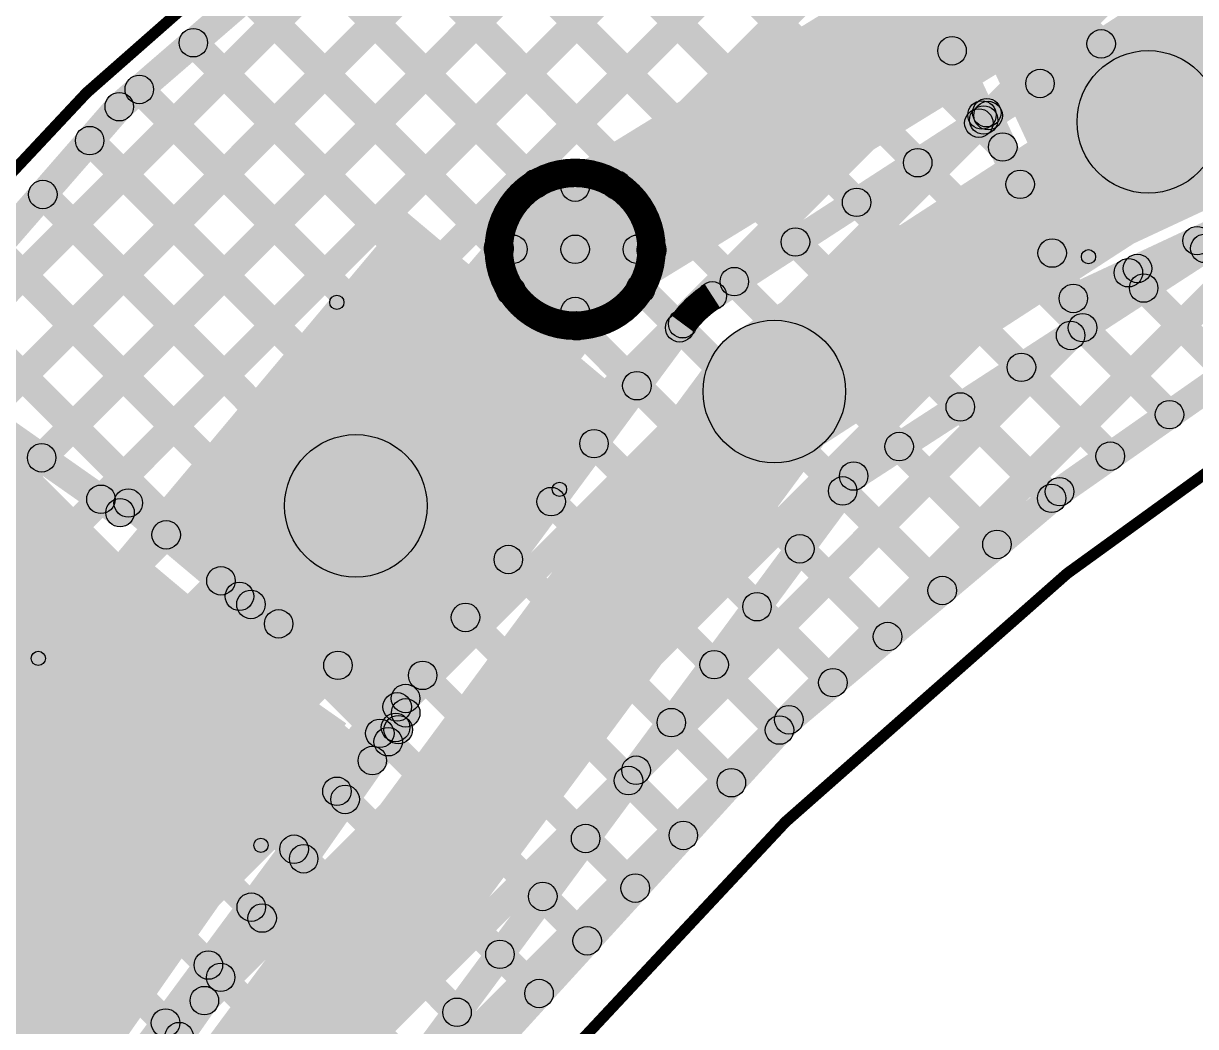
# Model space of a CAD drawing. Header units: millimetres. Extents: x 1.49 to 4.64, y 4.45 to 5.86.
# Drawn here: x 1.8464 to 2.2577, y 5.0424 to 5.3942 of the extents above; entities that cross this region are included whole.
import ezdxf

# ---------------------------------------------------------------- set-up
doc = ezdxf.new("R2010")
doc.units = ezdxf.units.MM
doc.header["$MEASUREMENT"] = 0
for name, color, linetype in [('BottomLayer', 5, 'Continuous'), ('Mechanical2', 216, 'Continuous'), ('TopLayer', 1, 'Continuous'), ('TopOverlay', 2, 'Continuous'), ('TopPaste', 8, 'Continuous'), ('TopSolder', 216, 'Continuous'), ('ViaHoleLayer', 16, 'Continuous')]:
    doc.layers.add(name, color=color, linetype=linetype)

# ---------------------------------------------------------------- blocks, each defined once
blk = doc.blocks.new('R__1206_2')
at = {"layer": 'TopLayer'}
for points in [[(-0.08, 0.035), (-0.02, 0.035), (-0.02, -0.035), (-0.08, -0.035)], [(0.02, 0.035), (0.08, 0.035), (0.08, -0.035), (0.02, -0.035)]]:
    blk.add_hatch(color=1, dxfattribs=at).paths.add_polyline_path(points)
at = {"layer": 'TopOverlay'}
h = blk.add_hatch(color=2, dxfattribs=at)
edge = h.paths.add_edge_path()
edge.add_arc((-0.084, 0.039), 0.0025, 0, 360)
h = blk.add_hatch(color=2, dxfattribs=at)
edge = h.paths.add_edge_path()
edge.add_arc((-0.084, 0.039), 0.0025, 0, 360)
for points in [[(-0.084, 0.0365), (-0.084, 0.0415), (0.084, 0.0415), (0.084, 0.0365)], [(-0.0815, -0.039), (-0.0865, -0.039), (-0.0865, 0.039), (-0.0815, 0.039)], [(0.0865, -0.039), (0.0815, -0.039), (0.0815, 0.039), (0.0865, 0.039)], [(-0.084, -0.0415), (-0.084, -0.0365), (0.084, -0.0365), (0.084, -0.0415)]]:
    blk.add_hatch(color=2, dxfattribs=at).paths.add_polyline_path(points)
h = blk.add_hatch(color=2, dxfattribs=at)
edge = h.paths.add_edge_path()
edge.add_arc((0.084, 0.039), 0.0025, 0, 360)
h = blk.add_hatch(color=2, dxfattribs=at)
edge = h.paths.add_edge_path()
edge.add_arc((0.084, 0.039), 0.0025, 0, 360)
h = blk.add_hatch(color=2, dxfattribs=at)
edge = h.paths.add_edge_path()
edge.add_arc((-0.084, -0.039), 0.0025, 0, 360)
h = blk.add_hatch(color=2, dxfattribs=at)
edge = h.paths.add_edge_path()
edge.add_arc((-0.084, -0.039), 0.0025, 0, 360)
h = blk.add_hatch(color=2, dxfattribs=at)
edge = h.paths.add_edge_path()
edge.add_arc((0.084, -0.039), 0.0025, 0, 360)
h = blk.add_hatch(color=2, dxfattribs=at)
edge = h.paths.add_edge_path()
edge.add_arc((0.084, -0.039), 0.0025, 0, 360)
at = {"layer": 'TopPaste'}
for points in [[(-0.08, 0.035), (-0.02, 0.035), (-0.02, -0.035), (-0.08, -0.035)], [(0.02, 0.035), (0.08, 0.035), (0.08, -0.035), (0.02, -0.035)]]:
    blk.add_hatch(color=8, dxfattribs=at).paths.add_polyline_path(points)
at = {"layer": 'TopSolder'}
for points in [[(-0.084, 0.039), (-0.016, 0.039), (-0.016, -0.039), (-0.084, -0.039)], [(0.016, 0.039), (0.084, 0.039), (0.084, -0.039), (0.016, -0.039)]]:
    blk.add_hatch(color=216, dxfattribs=at).paths.add_polyline_path(points)
at = {"layer": 'TopOverlay'}
for centre in [(-0.084, 0.039), (-0.084, 0.039), (0.084, 0.039), (0.084, 0.039), (-0.084, -0.039), (-0.084, -0.039), (0.084, -0.039), (0.084, -0.039)]:
    blk.add_circle(centre, 0.0025, dxfattribs=at)
blk = doc.blocks.new('W_____LED_5')
at = {"layer": 'TopLayer'}
for points in [[(-0.06526, 0.04685), (-0.02195, 0.04685), (-0.02195, -0.04685), (-0.06526, -0.04685)], [(-0.00226, 0.04685), (0.08947, 0.04685), (0.08947, -0.04685), (-0.00226, -0.04685)]]:
    blk.add_hatch(color=1, dxfattribs=at).paths.add_polyline_path(points)
at = {"layer": 'TopOverlay'}
h = blk.add_hatch(color=2, dxfattribs=at)
edge = h.paths.add_edge_path()
edge.add_arc((-0.069, 0.051), 0.0025, 0, 360)
h = blk.add_hatch(color=2, dxfattribs=at)
edge = h.paths.add_edge_path()
edge.add_arc((-0.069, 0.051), 0.0025, 0, 360)
for points in [[(-0.069, 0.0485), (-0.069, 0.0535), (0.094, 0.0535), (0.094, 0.0485)], [(-0.0715, 0.051), (-0.0665, 0.051), (-0.0665, -0.051), (-0.0715, -0.051)], [(0.134, 0.05301), (0.091, 0.05301), (0.091, -0.05299), (0.134, -0.05299)], [(-0.069, -0.0535), (-0.069, -0.0485), (0.094, -0.0485), (0.094, -0.0535)]]:
    blk.add_hatch(color=2, dxfattribs=at).paths.add_polyline_path(points)
h = blk.add_hatch(color=2, dxfattribs=at)
edge = h.paths.add_edge_path()
edge.add_arc((0.094, 0.051), 0.0025, 0, 360)
h = blk.add_hatch(color=2, dxfattribs=at)
edge = h.paths.add_edge_path()
edge.add_arc((-0.069, -0.051), 0.0025, 0, 360)
h = blk.add_hatch(color=2, dxfattribs=at)
edge = h.paths.add_edge_path()
edge.add_arc((-0.069, -0.051), 0.0025, 0, 360)
h = blk.add_hatch(color=2, dxfattribs=at)
edge = h.paths.add_edge_path()
edge.add_arc((0.094, -0.051), 0.0025, 0, 360)
at = {"layer": 'TopPaste'}
for points in [[(-0.06526, 0.04685), (-0.02195, 0.04685), (-0.02195, -0.04685), (-0.06526, -0.04685)], [(-0.00226, 0.04685), (0.08947, 0.04685), (0.08947, -0.04685), (-0.00226, -0.04685)]]:
    blk.add_hatch(color=8, dxfattribs=at).paths.add_polyline_path(points)
at = {"layer": 'TopSolder'}
for points in [[(-0.06926, 0.05085), (-0.01795, 0.05085), (-0.01795, -0.05085), (-0.06926, -0.05085)], [(-0.00626, 0.05085), (0.09347, 0.05085), (0.09347, -0.05085), (-0.00626, -0.05085)]]:
    blk.add_hatch(color=216, dxfattribs=at).paths.add_polyline_path(points)
at = {"layer": 'TopOverlay'}
for centre in [(-0.069, 0.051), (-0.069, 0.051), (0.094, 0.051), (-0.069, -0.051), (-0.069, -0.051), (0.094, -0.051)]:
    blk.add_circle(centre, 0.0025, dxfattribs=at)

msp = doc.modelspace()

# ---------------------------------------------------------------- hatches: boundary and pattern name
at = {"layer": 'BottomLayer'}
for points in [[(2.1869, 5.35681), (2.17983, 5.36388), (2.58827, 5.77232), (2.59534, 5.76525)], [(1.51354, 4.7188), (1.50646, 4.72587), (2.53458, 5.75399), (2.54166, 5.74692)], [(2.07034, 5.31096), (2.06327, 5.31803), (2.4809, 5.73566), (2.48797, 5.72859)], [(2.05804, 5.33401), (2.05097, 5.34109), (2.42721, 5.71733), (2.43428, 5.71026)], [(1.51354, 4.82487), (1.50646, 4.83194), (2.36466, 5.69013), (2.37173, 5.68306)], [(1.54709, 4.89377), (1.54001, 4.90084), (2.29395, 5.65478), (2.30102, 5.64771)], [(1.58833, 4.97037), (1.58126, 4.97745), (2.21993, 5.61611), (2.227, 5.60904)], [(1.63852, 5.05592), (1.63145, 5.06299), (2.13636, 5.5679), (2.14343, 5.56083)], [(2.08045, 5.52413), (2.08752, 5.5312), (2.22813, 5.39059), (2.22106, 5.38352)], [(2.05308, 5.2937), (2.02692, 5.3363), (2.3373, 5.52691), (2.36347, 5.4843)], [(2.05989, 5.50933), (2.06696, 5.5164), (2.20668, 5.37669), (2.1996, 5.36962)], [(2.03934, 5.49453), (2.04641, 5.5016), (2.18522, 5.36279), (2.17815, 5.35572)], [(1.71316, 5.16591), (1.70609, 5.17298), (2.02281, 5.48971), (2.02988, 5.48263)], [(2.01878, 5.47973), (2.02585, 5.4868), (2.16376, 5.34889), (2.15669, 5.34182)], [(1.99823, 5.46493), (2.0053, 5.472), (2.14231, 5.33499), (2.13524, 5.32792)], [(1.88327, 5.36122), (1.87673, 5.36878), (1.98673, 5.46378), (1.99327, 5.45622)], [(1.97835, 5.44945), (1.98542, 5.45653), (2.12085, 5.32109), (2.11378, 5.31402)], [(1.95938, 5.43307), (1.96645, 5.44014), (2.09939, 5.3072), (2.09232, 5.30013)], [(1.94041, 5.41669), (1.94748, 5.42376), (2.02972, 5.34151), (2.02265, 5.33444)], [(2.09087, 5.29447), (2.08544, 5.30287), (2.27053, 5.42277), (2.27597, 5.41438)], [(1.92143, 5.4003), (1.92851, 5.40737), (2.01673, 5.31915), (2.00966, 5.31208)], [(2.12349, 5.24412), (2.09631, 5.28608), (2.28141, 5.40598), (2.30859, 5.36402)], [(1.90246, 5.38392), (1.90953, 5.39099), (2.05016, 5.25037), (2.04309, 5.2433)], [(1.88349, 5.36753), (1.89056, 5.37461), (2.03512, 5.23005), (2.02805, 5.22298)], [(1.71377, 5.16671), (1.70623, 5.17329), (1.87623, 5.36829), (1.88377, 5.36171)], [(1.8661, 5.34957), (1.87317, 5.35664), (2.02008, 5.20973), (2.01301, 5.20266)], [(1.96427, 4.99275), (1.95719, 4.99982), (2.30964, 5.35227), (2.31672, 5.3452)], [(2.14046, 5.23127), (2.13502, 5.23967), (2.30935, 5.35259), (2.31479, 5.3442)], [(1.84963, 5.33068), (1.8567, 5.33776), (2.00505, 5.18941), (1.99797, 5.18234)], [(2.045, 5.315), (2.035, 5.315), (2.035, 5.33681), (2.045, 5.33681)], [(1.54984, 4.63479), (1.51016, 4.66521), (2.02016, 5.33021), (2.05984, 5.29979)], [(1.83316, 5.3118), (1.84024, 5.31887), (1.99001, 5.16909), (1.98294, 5.16202)], [(2.01819, 5.31), (2.01819, 5.32), (2.04, 5.32), (2.04, 5.31)], [(2.04, 5.31), (2.04, 5.32), (2.06181, 5.32), (2.06181, 5.31)], [(2.25745, 5.31177), (2.26452, 5.31884), (2.29371, 5.28966), (2.28664, 5.28259)], [(2.045, 5.29319), (2.035, 5.29319), (2.035, 5.315), (2.045, 5.315)], [(1.51354, 4.78951), (1.50646, 4.79658), (2.01391, 5.30403), (2.02099, 5.29696)], [(2.05944, 5.29765), (2.06651, 5.30472), (2.08023, 5.291), (2.07316, 5.28393)], [(2.21287, 5.2259), (2.20713, 5.2341), (2.30713, 5.3041), (2.31287, 5.2959)], [(2.23599, 5.29787), (2.24307, 5.30494), (2.27291, 5.2751), (2.26584, 5.26803)], [(1.8167, 5.29291), (1.82377, 5.29998), (1.97497, 5.14878), (1.9679, 5.1417)], [(1.51354, 4.75416), (1.50646, 4.76123), (2.03697, 5.29173), (2.04404, 5.28466)], [(1.69687, 4.76582), (1.68883, 4.77177), (2.07372, 5.29186), (2.08176, 5.28591)], [(2.03708, 5.28466), (2.04415, 5.29173), (2.06519, 5.27069), (2.05812, 5.26361)], [(2.21454, 5.28398), (2.22161, 5.29105), (2.25211, 5.26054), (2.24504, 5.25347)], [(2.06492, 5.12876), (2.05785, 5.13583), (2.21034, 5.28833), (2.21741, 5.28126)], [(1.7451, 4.73013), (1.7049, 4.75987), (2.08981, 5.27997), (2.13, 5.25023)], [(1.80023, 5.27402), (1.8073, 5.28109), (1.95994, 5.12846), (1.95286, 5.12139)], [(2.19308, 5.27008), (2.20015, 5.27715), (2.23132, 5.24598), (2.22425, 5.23891)], [(1.78376, 5.25513), (1.79083, 5.2622), (1.9449, 5.10814), (1.93783, 5.10107)], [(2.17163, 5.25618), (2.1787, 5.26325), (2.21075, 5.23119), (2.20368, 5.22412)], [(2.15017, 5.24228), (2.15724, 5.24935), (2.19156, 5.21503), (2.18449, 5.20796)], [(1.7673, 5.23624), (1.77437, 5.24331), (1.92986, 5.08782), (1.92279, 5.08075)], [(1.76117, 4.71823), (1.75313, 4.72418), (2.13372, 5.23845), (2.14176, 5.2325)], [(2.11822, 5.14618), (2.11178, 5.15382), (2.20678, 5.23382), (2.21322, 5.22618)], [(2.13035, 5.22674), (2.13743, 5.23381), (2.17237, 5.19887), (2.1653, 5.1918)], [(1.75083, 5.21735), (1.7579, 5.22443), (1.91483, 5.0675), (1.90775, 5.06043)], [(2.11532, 5.20642), (2.12239, 5.21349), (2.15317, 5.1827), (2.1461, 5.17563)], [(1.73436, 5.19847), (1.74143, 5.20554), (1.89979, 5.04718), (1.89272, 5.04011)], [(2.10028, 5.1861), (2.10735, 5.19317), (2.13398, 5.16654), (2.12691, 5.15947)], [(1.7179, 5.17958), (1.72497, 5.18665), (1.88475, 5.02686), (1.87768, 5.01979)], [(2.08524, 5.16578), (2.09232, 5.17285), (2.11524, 5.14993), (2.10817, 5.14286)], [(1.51354, 4.68344), (1.50646, 4.69052), (1.97695, 5.161), (1.98402, 5.15393)], [(2.01369, 5.03163), (2.00631, 5.03837), (2.11131, 5.15337), (2.11869, 5.14663)], [(2.07021, 5.14546), (2.07728, 5.15253), (2.09837, 5.13145), (2.0913, 5.12438)], [(2.05517, 5.12514), (2.06224, 5.13222), (2.08149, 5.11296), (2.07442, 5.10589)], [(2.04013, 5.10483), (2.04721, 5.1119), (2.06462, 5.09448), (2.05755, 5.08741)], [(2.0251, 5.08451), (2.03217, 5.09158), (2.04774, 5.076), (2.04067, 5.06893)], [(2.01006, 5.06419), (2.01713, 5.07126), (2.03087, 5.05752), (2.0238, 5.05045)], [(1.99502, 5.04387), (2.00209, 5.05094), (2.014, 5.03904), (2.00693, 5.03197)]]:
    msp.add_hatch(color=5, dxfattribs=at).paths.add_polyline_path(points)
h = msp.add_hatch(color=5, dxfattribs=at)
edge = h.paths.add_edge_path()
edge.add_arc((1.906, 5.38745), 0.005, 0, 360)
h = msp.add_hatch(color=5, dxfattribs=at)
edge = h.paths.add_edge_path()
edge.add_arc((2.2246, 5.38705), 0.005, 0, 360)
h = msp.add_hatch(color=5, dxfattribs=at)
edge = h.paths.add_edge_path()
edge.add_arc((2.20314, 5.37315), 0.005, 0, 360)
h = msp.add_hatch(color=5, dxfattribs=at)
edge = h.paths.add_edge_path()
edge.add_arc((1.88703, 5.37107), 0.005, 0, 360)
h = msp.add_hatch(color=5, dxfattribs=at)
edge = h.paths.add_edge_path()
edge.add_arc((1.88, 5.365), 0.005, 0, 360)
h = msp.add_hatch(color=5, dxfattribs=at)
edge = h.paths.add_edge_path()
edge.add_arc((1.88, 5.365), 0.005, 0, 360)
h = msp.add_hatch(color=5, dxfattribs=at)
edge = h.paths.add_edge_path()
edge.add_arc((2.18168, 5.35926), 0.005, 0, 360)
h = msp.add_hatch(color=5, dxfattribs=at)
edge = h.paths.add_edge_path()
edge.add_arc((2.18336, 5.36034), 0.005, 0, 360)
h = msp.add_hatch(color=5, dxfattribs=at)
edge = h.paths.add_edge_path()
edge.add_arc((1.86963, 5.35311), 0.005, 0, 360)
h = msp.add_hatch(color=5, dxfattribs=at)
edge = h.paths.add_edge_path()
edge.add_arc((2.16023, 5.34536), 0.005, 0, 360)
h = msp.add_hatch(color=5, dxfattribs=at)
edge = h.paths.add_edge_path()
edge.add_arc((2.04, 5.315), 0.025, 0, 360)
h = msp.add_hatch(color=5, dxfattribs=at)
edge = h.paths.add_edge_path()
edge.add_arc((2.04, 5.315), 0.025, 0, 360)
h = msp.add_hatch(color=5, dxfattribs=at)
edge = h.paths.add_edge_path()
edge.add_arc((2.02619, 5.33798), 0.005, 0, 360)
h = msp.add_hatch(color=5, dxfattribs=at)
edge = h.paths.add_edge_path()
edge.add_arc((2.04, 5.33681), 0.005, 0, 360)
h = msp.add_hatch(color=5, dxfattribs=at)
edge = h.paths.add_edge_path()
edge.add_arc((2.0545, 5.33755), 0.005, 0, 360)
h = msp.add_hatch(color=5, dxfattribs=at)
edge = h.paths.add_edge_path()
edge.add_arc((1.85317, 5.33422), 0.005, 0, 360)
h = msp.add_hatch(color=5, dxfattribs=at)
edge = h.paths.add_edge_path()
edge.add_arc((2.13877, 5.33146), 0.005, 0, 360)
h = msp.add_hatch(color=5, dxfattribs=at)
edge = h.paths.add_edge_path()
edge.add_arc((2.04, 5.315), 0.01181, 0, 360)
h = msp.add_hatch(color=5, dxfattribs=at)
edge = h.paths.add_edge_path()
edge.add_arc((2.0132, 5.31561), 0.005, 0, 360)
h = msp.add_hatch(color=5, dxfattribs=at)
edge = h.paths.add_edge_path()
edge.add_arc((2.01319, 5.315), 0.005, 0, 360)
h = msp.add_hatch(color=5, dxfattribs=at)
edge = h.paths.add_edge_path()
edge.add_arc((2.01819, 5.315), 0.005, 0, 360)
h = msp.add_hatch(color=5, dxfattribs=at)
edge = h.paths.add_edge_path()
edge.add_arc((2.04, 5.315), 0.005, 0, 360)
h = msp.add_hatch(color=5, dxfattribs=at)
edge = h.paths.add_edge_path()
edge.add_arc((2.04, 5.315), 0.005, 0, 360)
h = msp.add_hatch(color=5, dxfattribs=at)
edge = h.paths.add_edge_path()
edge.add_arc((2.04, 5.315), 0.005, 0, 360)
h = msp.add_hatch(color=5, dxfattribs=at)
edge = h.paths.add_edge_path()
edge.add_arc((2.04, 5.315), 0.005, 0, 360)
h = msp.add_hatch(color=5, dxfattribs=at)
edge = h.paths.add_edge_path()
edge.add_arc((2.06181, 5.315), 0.005, 0, 360)
h = msp.add_hatch(color=5, dxfattribs=at)
edge = h.paths.add_edge_path()
edge.add_arc((2.06681, 5.3145), 0.005, 0, 360)
h = msp.add_hatch(color=5, dxfattribs=at)
edge = h.paths.add_edge_path()
edge.add_arc((2.06681, 5.315), 0.005, 0, 360)
h = msp.add_hatch(color=5, dxfattribs=at)
edge = h.paths.add_edge_path()
edge.add_arc((2.11731, 5.31756), 0.005, 0, 360)
h = msp.add_hatch(color=5, dxfattribs=at)
edge = h.paths.add_edge_path()
edge.add_arc((2.26099, 5.31531), 0.005, 0, 360)
h = msp.add_hatch(color=5, dxfattribs=at)
edge = h.paths.add_edge_path()
edge.add_arc((2.09586, 5.30366), 0.005, 0, 360)
h = msp.add_hatch(color=5, dxfattribs=at)
edge = h.paths.add_edge_path()
edge.add_arc((2.01745, 5.3005), 0.005, 0, 360)
h = msp.add_hatch(color=5, dxfattribs=at)
edge = h.paths.add_edge_path()
edge.add_arc((2.06298, 5.30119), 0.005, 0, 360)
h = msp.add_hatch(color=5, dxfattribs=at)
edge = h.paths.add_edge_path()
edge.add_arc((2.08815, 5.29867), 0.005, 0, 360)
h = msp.add_hatch(color=5, dxfattribs=at)
edge = h.paths.add_edge_path()
edge.add_arc((2.08815, 5.29867), 0.005, 0, 360)
h = msp.add_hatch(color=5, dxfattribs=at)
edge = h.paths.add_edge_path()
edge.add_arc((2.08815, 5.29867), 0.005, 0, 360)
h = msp.add_hatch(color=5, dxfattribs=at)
edge = h.paths.add_edge_path()
edge.add_arc((2.23953, 5.30141), 0.005, 0, 360)
h = msp.add_hatch(color=5, dxfattribs=at)
edge = h.paths.add_edge_path()
edge.add_arc((2.04, 5.29319), 0.005, 0, 360)
h = msp.add_hatch(color=5, dxfattribs=at)
edge = h.paths.add_edge_path()
edge.add_arc((2.0405, 5.28819), 0.005, 0, 360)
h = msp.add_hatch(color=5, dxfattribs=at)
edge = h.paths.add_edge_path()
edge.add_arc((2.04061, 5.2882), 0.005, 0, 360)
h = msp.add_hatch(color=5, dxfattribs=at)
edge = h.paths.add_edge_path()
edge.add_arc((2.07669, 5.28747), 0.005, 0, 360)
h = msp.add_hatch(color=5, dxfattribs=at)
edge = h.paths.add_edge_path()
edge.add_arc((2.07774, 5.28888), 0.005, 0, 360)
h = msp.add_hatch(color=5, dxfattribs=at)
edge = h.paths.add_edge_path()
edge.add_arc((2.07774, 5.28888), 0.005, 0, 360)
h = msp.add_hatch(color=5, dxfattribs=at)
edge = h.paths.add_edge_path()
edge.add_arc((2.07775, 5.28889), 0.005, 0, 360)
h = msp.add_hatch(color=5, dxfattribs=at)
edge = h.paths.add_edge_path()
edge.add_arc((2.1099, 5.2651), 0.025, 0, 360)
h = msp.add_hatch(color=5, dxfattribs=at)
edge = h.paths.add_edge_path()
edge.add_arc((2.1099, 5.2651), 0.025, 0, 360)
h = msp.add_hatch(color=5, dxfattribs=at)
edge = h.paths.add_edge_path()
edge.add_arc((2.21807, 5.28751), 0.005, 0, 360)
h = msp.add_hatch(color=5, dxfattribs=at)
edge = h.paths.add_edge_path()
edge.add_arc((2.21388, 5.28479), 0.005, 0, 360)
h = msp.add_hatch(color=5, dxfattribs=at)
edge = h.paths.add_edge_path()
edge.add_arc((2.19662, 5.27361), 0.005, 0, 360)
h = msp.add_hatch(color=5, dxfattribs=at)
edge = h.paths.add_edge_path()
edge.add_arc((2.06166, 5.26715), 0.005, 0, 360)
h = msp.add_hatch(color=5, dxfattribs=at)
edge = h.paths.add_edge_path()
edge.add_arc((2.17516, 5.25971), 0.005, 0, 360)
h = msp.add_hatch(color=5, dxfattribs=at)
edge = h.paths.add_edge_path()
edge.add_arc((2.24858, 5.25701), 0.005, 0, 360)
h = msp.add_hatch(color=5, dxfattribs=at)
edge = h.paths.add_edge_path()
edge.add_arc((2.04662, 5.24683), 0.005, 0, 360)
h = msp.add_hatch(color=5, dxfattribs=at)
edge = h.paths.add_edge_path()
edge.add_arc((2.1537, 5.24581), 0.005, 0, 360)
h = msp.add_hatch(color=5, dxfattribs=at)
edge = h.paths.add_edge_path()
edge.add_arc((2.22778, 5.24245), 0.005, 0, 360)
h = msp.add_hatch(color=5, dxfattribs=at)
edge = h.paths.add_edge_path()
edge.add_arc((2.13774, 5.23547), 0.005, 0, 360)
h = msp.add_hatch(color=5, dxfattribs=at)
edge = h.paths.add_edge_path()
edge.add_arc((2.13774, 5.23547), 0.005, 0, 360)
h = msp.add_hatch(color=5, dxfattribs=at)
edge = h.paths.add_edge_path()
edge.add_arc((2.13389, 5.23027), 0.005, 0, 360)
h = msp.add_hatch(color=5, dxfattribs=at)
edge = h.paths.add_edge_path()
edge.add_arc((2.20722, 5.22766), 0.005, 0, 360)
h = msp.add_hatch(color=5, dxfattribs=at)
edge = h.paths.add_edge_path()
edge.add_arc((2.21, 5.23), 0.005, 0, 360)
h = msp.add_hatch(color=5, dxfattribs=at)
edge = h.paths.add_edge_path()
edge.add_arc((2.21, 5.23), 0.005, 0, 360)
h = msp.add_hatch(color=5, dxfattribs=at)
edge = h.paths.add_edge_path()
edge.add_arc((2.03158, 5.22651), 0.005, 0, 360)
h = msp.add_hatch(color=5, dxfattribs=at)
edge = h.paths.add_edge_path()
edge.add_arc((2.18802, 5.21149), 0.005, 0, 360)
h = msp.add_hatch(color=5, dxfattribs=at)
edge = h.paths.add_edge_path()
edge.add_arc((2.11885, 5.20995), 0.005, 0, 360)
h = msp.add_hatch(color=5, dxfattribs=at)
edge = h.paths.add_edge_path()
edge.add_arc((2.01655, 5.2062), 0.005, 0, 360)
h = msp.add_hatch(color=5, dxfattribs=at)
edge = h.paths.add_edge_path()
edge.add_arc((2.16883, 5.19533), 0.005, 0, 360)
h = msp.add_hatch(color=5, dxfattribs=at)
edge = h.paths.add_edge_path()
edge.add_arc((2.10382, 5.18964), 0.005, 0, 360)
h = msp.add_hatch(color=5, dxfattribs=at)
edge = h.paths.add_edge_path()
edge.add_arc((2.00151, 5.18588), 0.005, 0, 360)
h = msp.add_hatch(color=5, dxfattribs=at)
edge = h.paths.add_edge_path()
edge.add_arc((2.14964, 5.17917), 0.005, 0, 360)
h = msp.add_hatch(color=5, dxfattribs=at)
edge = h.paths.add_edge_path()
edge.add_arc((2.08878, 5.16932), 0.005, 0, 360)
h = msp.add_hatch(color=5, dxfattribs=at)
edge = h.paths.add_edge_path()
edge.add_arc((1.98647, 5.16556), 0.005, 0, 360)
h = msp.add_hatch(color=5, dxfattribs=at)
edge = h.paths.add_edge_path()
edge.add_arc((2.13045, 5.16301), 0.005, 0, 360)
h = msp.add_hatch(color=5, dxfattribs=at)
edge = h.paths.add_edge_path()
edge.add_arc((1.98048, 5.15746), 0.005, 0, 360)
h = msp.add_hatch(color=5, dxfattribs=at)
edge = h.paths.add_edge_path()
edge.add_arc((2.115, 5.15), 0.005, 0, 360)
h = msp.add_hatch(color=5, dxfattribs=at)
edge = h.paths.add_edge_path()
edge.add_arc((2.115, 5.15), 0.005, 0, 360)
h = msp.add_hatch(color=5, dxfattribs=at)
edge = h.paths.add_edge_path()
edge.add_arc((1.97144, 5.14524), 0.005, 0, 360)
h = msp.add_hatch(color=5, dxfattribs=at)
edge = h.paths.add_edge_path()
edge.add_arc((2.07374, 5.149), 0.005, 0, 360)
h = msp.add_hatch(color=5, dxfattribs=at)
edge = h.paths.add_edge_path()
edge.add_arc((2.11171, 5.14639), 0.005, 0, 360)
h = msp.add_hatch(color=5, dxfattribs=at)
edge = h.paths.add_edge_path()
edge.add_arc((2.06139, 5.1323), 0.005, 0, 360)
h = msp.add_hatch(color=5, dxfattribs=at)
edge = h.paths.add_edge_path()
edge.add_arc((1.9564, 5.12492), 0.005, 0, 360)
h = msp.add_hatch(color=5, dxfattribs=at)
edge = h.paths.add_edge_path()
edge.add_arc((2.05871, 5.12868), 0.005, 0, 360)
h = msp.add_hatch(color=5, dxfattribs=at)
edge = h.paths.add_edge_path()
edge.add_arc((2.09483, 5.12791), 0.005, 0, 360)
h = msp.add_hatch(color=5, dxfattribs=at)
edge = h.paths.add_edge_path()
edge.add_arc((2.04367, 5.10836), 0.005, 0, 360)
h = msp.add_hatch(color=5, dxfattribs=at)
edge = h.paths.add_edge_path()
edge.add_arc((2.07796, 5.10943), 0.005, 0, 360)
h = msp.add_hatch(color=5, dxfattribs=at)
edge = h.paths.add_edge_path()
edge.add_arc((1.94136, 5.1046), 0.005, 0, 360)
h = msp.add_hatch(color=5, dxfattribs=at)
edge = h.paths.add_edge_path()
edge.add_arc((2.02863, 5.08804), 0.005, 0, 360)
h = msp.add_hatch(color=5, dxfattribs=at)
edge = h.paths.add_edge_path()
edge.add_arc((2.06108, 5.09095), 0.005, 0, 360)
h = msp.add_hatch(color=5, dxfattribs=at)
edge = h.paths.add_edge_path()
edge.add_arc((1.92633, 5.08428), 0.005, 0, 360)
h = msp.add_hatch(color=5, dxfattribs=at)
edge = h.paths.add_edge_path()
edge.add_arc((2.04421, 5.07247), 0.005, 0, 360)
h = msp.add_hatch(color=5, dxfattribs=at)
edge = h.paths.add_edge_path()
edge.add_arc((2.0136, 5.06772), 0.005, 0, 360)
h = msp.add_hatch(color=5, dxfattribs=at)
edge = h.paths.add_edge_path()
edge.add_arc((1.91129, 5.06397), 0.005, 0, 360)
h = msp.add_hatch(color=5, dxfattribs=at)
edge = h.paths.add_edge_path()
edge.add_arc((2.02733, 5.05399), 0.005, 0, 360)
h = msp.add_hatch(color=5, dxfattribs=at)
edge = h.paths.add_edge_path()
edge.add_arc((1.99856, 5.04741), 0.005, 0, 360)
h = msp.add_hatch(color=5, dxfattribs=at)
edge = h.paths.add_edge_path()
edge.add_arc((1.89625, 5.04365), 0.005, 0, 360)
at = {"layer": 'TopLayer'}
for points in [[(1.8771, 5.22379), (1.87003, 5.23086), (2.29395, 5.65478), (2.30102, 5.64771)], [(1.85631, 5.23835), (1.84924, 5.24542), (2.21993, 5.61611), (2.227, 5.60904)], [(1.83551, 5.25291), (1.82844, 5.25998), (2.13636, 5.5679), (2.14343, 5.56083)], [(2.19003, 5.38204), (2.30967, 5.43782), (2.26907, 5.52488), (2.14944, 5.46909)], [(2.03934, 5.49453), (2.04641, 5.5016), (2.19361, 5.3544), (2.18654, 5.34733)], [(1.71316, 5.16591), (1.70609, 5.17298), (2.02281, 5.48971), (2.02988, 5.48263)], [(2.01878, 5.47973), (2.02585, 5.4868), (2.25211, 5.26054), (2.24504, 5.25347)], [(2.12497, 5.47423), (2.13404, 5.47846), (2.18731, 5.36422), (2.17825, 5.35999)], [(1.99823, 5.46493), (2.0053, 5.472), (2.23132, 5.24598), (2.22425, 5.23891)], [(1.88327, 5.36122), (1.87673, 5.36878), (1.98673, 5.46378), (1.99327, 5.45622)], [(1.9, 5.21133), (1.89293, 5.2184), (2.13501, 5.46049), (2.14209, 5.45342)], [(1.97835, 5.44945), (1.98542, 5.45653), (2.21075, 5.23119), (2.20368, 5.22412)], [(1.95938, 5.43307), (1.96645, 5.44014), (2.19156, 5.21503), (2.18449, 5.20796)], [(2.05804, 5.33401), (2.05097, 5.34109), (2.14626, 5.43638), (2.15333, 5.4293)], [(1.94041, 5.41669), (1.94748, 5.42376), (2.02972, 5.34151), (2.02265, 5.33444)], [(2.07034, 5.31096), (2.06327, 5.31803), (2.1575, 5.41226), (2.16457, 5.40519)], [(1.92143, 5.4003), (1.92851, 5.40737), (2.01673, 5.31915), (2.00966, 5.31208)], [(2.25176, 5.33706), (2.2305, 5.38231), (2.28437, 5.40763), (2.30563, 5.36237)], [(1.90246, 5.38392), (1.90953, 5.39099), (2.13398, 5.16654), (2.12691, 5.15947)], [(1.96028, 5.16555), (1.95321, 5.17262), (2.16875, 5.38815), (2.17582, 5.38108)], [(1.88349, 5.36753), (1.89056, 5.37461), (2.11524, 5.14993), (2.10817, 5.14286)], [(1.71377, 5.16671), (1.70623, 5.17329), (1.87623, 5.36829), (1.88377, 5.36171)], [(1.98108, 5.15098), (1.974, 5.15806), (2.18139, 5.36544), (2.18846, 5.35837)], [(2.17994, 5.36078), (2.189, 5.365), (2.21936, 5.29988), (2.2103, 5.29566)], [(1.8661, 5.34957), (1.87317, 5.35664), (2.09837, 5.13145), (2.0913, 5.12438)], [(2.21695, 5.29324), (2.21272, 5.3023), (2.30335, 5.34456), (2.30758, 5.3355)], [(1.7431, 4.77158), (1.73602, 4.77865), (2.30007, 5.3427), (2.30714, 5.33563)], [(1.91341, 5.04797), (1.90634, 5.05504), (2.19263, 5.34133), (2.19971, 5.33426)], [(1.84963, 5.33068), (1.8567, 5.33776), (2.08149, 5.11296), (2.07442, 5.10589)], [(2.045, 5.315), (2.035, 5.315), (2.035, 5.33681), (2.045, 5.33681)], [(1.98203, 5.20875), (1.94403, 5.24125), (2.021, 5.33125), (2.059, 5.29875)], [(1.83316, 5.3118), (1.84024, 5.31887), (2.06462, 5.09448), (2.05755, 5.08741)], [(2.01819, 5.31), (2.01819, 5.32), (2.04, 5.32), (2.04, 5.31)], [(2.04, 5.31), (2.04, 5.32), (2.06181, 5.32), (2.06181, 5.31)], [(2.25473, 5.31449), (2.26181, 5.32156), (2.29371, 5.28966), (2.28664, 5.28259)], [(1.83083, 4.93003), (1.82376, 4.9371), (2.20388, 5.31722), (2.21095, 5.31015)], [(2.045, 5.29319), (2.035, 5.29319), (2.035, 5.315), (2.045, 5.315)], [(1.74826, 4.8121), (1.74119, 4.81917), (2.23382, 5.31181), (2.2409, 5.30474)], [(2.23062, 5.30325), (2.23769, 5.31032), (2.27291, 5.2751), (2.26584, 5.26803)], [(1.91922, 5.1952), (1.91215, 5.20227), (2.01391, 5.30403), (2.02099, 5.29696)], [(2.05944, 5.29765), (2.06651, 5.30472), (2.17237, 5.19887), (2.1653, 5.1918)], [(2.21287, 5.2259), (2.20713, 5.2341), (2.30713, 5.3041), (2.31287, 5.2959)], [(1.8167, 5.29291), (1.82377, 5.29998), (1.92976, 5.19399), (1.92269, 5.18692)], [(1.93949, 5.18011), (1.93242, 5.18718), (2.03697, 5.29173), (2.04404, 5.28466)], [(2.03708, 5.28466), (2.04415, 5.29173), (2.15317, 5.1827), (2.1461, 5.17563)], [(1.82474, 5.25541), (1.83048, 5.2636), (1.88316, 5.22671), (1.87742, 5.21852)], [(1.72094, 4.80783), (1.95965, 5.14874), (1.8313, 5.23861), (1.59259, 4.8977)], [(2.11822, 5.14618), (2.11178, 5.15382), (2.20678, 5.23382), (2.21322, 5.22618)], [(1.88412, 5.2194), (1.87646, 5.22583), (1.87932, 5.22925), (1.88698, 5.22282)], [(1.87994, 5.2222), (1.88637, 5.22986), (1.9254, 5.19711), (1.91897, 5.18945)], [(1.91932, 5.18918), (1.92505, 5.19738), (1.98341, 5.15652), (1.97767, 5.14832)], [(1.98106, 5.14445), (1.97287, 5.15018), (1.97644, 5.15529), (1.98464, 5.14955)], [(1.97292, 5.13282), (1.96473, 5.13855), (1.97287, 5.15018), (1.98106, 5.14445)], [(2.01369, 5.03163), (2.00631, 5.03837), (2.11131, 5.15337), (2.11869, 5.14663)], [(1.97265, 5.13247), (1.96499, 5.1389), (1.97408, 5.14973), (1.98174, 5.1433)], [(1.97084, 5.13877), (1.97791, 5.14584), (2.04774, 5.076), (2.04067, 5.06893)], [(1.72872, 4.78407), (1.72053, 4.78981), (1.96473, 5.13855), (1.97292, 5.13282)], [(1.95574, 5.11851), (1.96281, 5.12558), (2.03087, 5.05752), (2.0238, 5.05045)], [(1.94118, 5.09772), (1.94825, 5.10479), (2.014, 5.03904), (2.00693, 5.03197)], [(1.92662, 5.07692), (1.93369, 5.08399), (1.99959, 5.01809), (1.99252, 5.01102)], [(1.91206, 5.05613), (1.91913, 5.0632), (1.98526, 4.99707), (1.97819, 4.98999)]]:
    msp.add_hatch(color=1, dxfattribs=at).paths.add_polyline_path(points)
h = msp.add_hatch(color=1, dxfattribs=at)
edge = h.paths.add_edge_path()
edge.add_arc((1.906, 5.38745), 0.005, 0, 360)
h = msp.add_hatch(color=1, dxfattribs=at)
edge = h.paths.add_edge_path()
edge.add_arc((2.17228, 5.38462), 0.005, 0, 360)
h = msp.add_hatch(color=1, dxfattribs=at)
edge = h.paths.add_edge_path()
edge.add_arc((2.24113, 5.35968), 0.025, 0, 360)
h = msp.add_hatch(color=1, dxfattribs=at)
edge = h.paths.add_edge_path()
edge.add_arc((1.88703, 5.37107), 0.005, 0, 360)
h = msp.add_hatch(color=1, dxfattribs=at)
edge = h.paths.add_edge_path()
edge.add_arc((1.88, 5.365), 0.005, 0, 360)
h = msp.add_hatch(color=1, dxfattribs=at)
edge = h.paths.add_edge_path()
edge.add_arc((1.88, 5.365), 0.005, 0, 360)
h = msp.add_hatch(color=1, dxfattribs=at)
edge = h.paths.add_edge_path()
edge.add_arc((2.18278, 5.3621), 0.005, 0, 360)
h = msp.add_hatch(color=1, dxfattribs=at)
edge = h.paths.add_edge_path()
edge.add_arc((2.18447, 5.36289), 0.005, 0, 360)
h = msp.add_hatch(color=1, dxfattribs=at)
edge = h.paths.add_edge_path()
edge.add_arc((2.18493, 5.36191), 0.005, 0, 360)
h = msp.add_hatch(color=1, dxfattribs=at)
edge = h.paths.add_edge_path()
edge.add_arc((1.86963, 5.35311), 0.005, 0, 360)
h = msp.add_hatch(color=1, dxfattribs=at)
edge = h.paths.add_edge_path()
edge.add_arc((2.19007, 5.35087), 0.005, 0, 360)
h = msp.add_hatch(color=1, dxfattribs=at)
edge = h.paths.add_edge_path()
edge.add_arc((2.04, 5.315), 0.025, 0, 360)
h = msp.add_hatch(color=1, dxfattribs=at)
edge = h.paths.add_edge_path()
edge.add_arc((2.02619, 5.33798), 0.005, 0, 360)
h = msp.add_hatch(color=1, dxfattribs=at)
edge = h.paths.add_edge_path()
edge.add_arc((2.04, 5.33681), 0.005, 0, 360)
h = msp.add_hatch(color=1, dxfattribs=at)
edge = h.paths.add_edge_path()
edge.add_arc((2.0545, 5.33755), 0.005, 0, 360)
h = msp.add_hatch(color=1, dxfattribs=at)
edge = h.paths.add_edge_path()
edge.add_arc((2.19617, 5.33779), 0.005, 0, 360)
h = msp.add_hatch(color=1, dxfattribs=at)
edge = h.paths.add_edge_path()
edge.add_arc((1.85317, 5.33422), 0.005, 0, 360)
h = msp.add_hatch(color=1, dxfattribs=at)
edge = h.paths.add_edge_path()
edge.add_arc((2.04, 5.315), 0.01181, 0, 360)
h = msp.add_hatch(color=1, dxfattribs=at)
edge = h.paths.add_edge_path()
edge.add_arc((2.25827, 5.31802), 0.005, 0, 360)
h = msp.add_hatch(color=1, dxfattribs=at)
edge = h.paths.add_edge_path()
edge.add_arc((2.0132, 5.31561), 0.005, 0, 360)
h = msp.add_hatch(color=1, dxfattribs=at)
edge = h.paths.add_edge_path()
edge.add_arc((2.01319, 5.315), 0.005, 0, 360)
h = msp.add_hatch(color=1, dxfattribs=at)
edge = h.paths.add_edge_path()
edge.add_arc((2.01819, 5.315), 0.005, 0, 360)
h = msp.add_hatch(color=1, dxfattribs=at)
edge = h.paths.add_edge_path()
edge.add_arc((2.04, 5.315), 0.005, 0, 360)
h = msp.add_hatch(color=1, dxfattribs=at)
edge = h.paths.add_edge_path()
edge.add_arc((2.04, 5.315), 0.005, 0, 360)
h = msp.add_hatch(color=1, dxfattribs=at)
edge = h.paths.add_edge_path()
edge.add_arc((2.04, 5.315), 0.005, 0, 360)
h = msp.add_hatch(color=1, dxfattribs=at)
edge = h.paths.add_edge_path()
edge.add_arc((2.04, 5.315), 0.005, 0, 360)
h = msp.add_hatch(color=1, dxfattribs=at)
edge = h.paths.add_edge_path()
edge.add_arc((2.06181, 5.315), 0.005, 0, 360)
h = msp.add_hatch(color=1, dxfattribs=at)
edge = h.paths.add_edge_path()
edge.add_arc((2.06681, 5.3145), 0.005, 0, 360)
h = msp.add_hatch(color=1, dxfattribs=at)
edge = h.paths.add_edge_path()
edge.add_arc((2.06681, 5.315), 0.005, 0, 360)
h = msp.add_hatch(color=1, dxfattribs=at)
edge = h.paths.add_edge_path()
edge.add_arc((2.20741, 5.31368), 0.005, 0, 360)
h = msp.add_hatch(color=1, dxfattribs=at)
edge = h.paths.add_edge_path()
edge.add_arc((2.23416, 5.30678), 0.005, 0, 360)
h = msp.add_hatch(color=1, dxfattribs=at)
edge = h.paths.add_edge_path()
edge.add_arc((2.23736, 5.30827), 0.005, 0, 360)
h = msp.add_hatch(color=1, dxfattribs=at)
edge = h.paths.add_edge_path()
edge.add_arc((2.01745, 5.3005), 0.005, 0, 360)
h = msp.add_hatch(color=1, dxfattribs=at)
edge = h.paths.add_edge_path()
edge.add_arc((2.06298, 5.30119), 0.005, 0, 360)
h = msp.add_hatch(color=1, dxfattribs=at)
edge = h.paths.add_edge_path()
edge.add_arc((2.21483, 5.29777), 0.005, 0, 360)
h = msp.add_hatch(color=1, dxfattribs=at)
edge = h.paths.add_edge_path()
edge.add_arc((2.21483, 5.29777), 0.005, 0, 360)
h = msp.add_hatch(color=1, dxfattribs=at)
edge = h.paths.add_edge_path()
edge.add_arc((2.04, 5.29319), 0.005, 0, 360)
h = msp.add_hatch(color=1, dxfattribs=at)
edge = h.paths.add_edge_path()
edge.add_arc((2.0405, 5.28819), 0.005, 0, 360)
h = msp.add_hatch(color=1, dxfattribs=at)
edge = h.paths.add_edge_path()
edge.add_arc((2.04061, 5.2882), 0.005, 0, 360)
h = msp.add_hatch(color=1, dxfattribs=at)
edge = h.paths.add_edge_path()
edge.add_arc((2.24858, 5.25701), 0.005, 0, 360)
h = msp.add_hatch(color=1, dxfattribs=at)
edge = h.paths.add_edge_path()
edge.add_arc((1.96303, 5.225), 0.025, 0, 360)
h = msp.add_hatch(color=1, dxfattribs=at)
edge = h.paths.add_edge_path()
edge.add_arc((1.85277, 5.24188), 0.005, 0, 360)
h = msp.add_hatch(color=1, dxfattribs=at)
edge = h.paths.add_edge_path()
edge.add_arc((2.22778, 5.24245), 0.005, 0, 360)
h = msp.add_hatch(color=1, dxfattribs=at)
edge = h.paths.add_edge_path()
edge.add_arc((2.20722, 5.22766), 0.005, 0, 360)
h = msp.add_hatch(color=1, dxfattribs=at)
edge = h.paths.add_edge_path()
edge.add_arc((2.21, 5.23), 0.005, 0, 360)
h = msp.add_hatch(color=1, dxfattribs=at)
edge = h.paths.add_edge_path()
edge.add_arc((2.21, 5.23), 0.005, 0, 360)
h = msp.add_hatch(color=1, dxfattribs=at)
edge = h.paths.add_edge_path()
edge.add_arc((1.87357, 5.22732), 0.005, 0, 360)
h = msp.add_hatch(color=1, dxfattribs=at)
edge = h.paths.add_edge_path()
edge.add_arc((1.88315, 5.22603), 0.005, 0, 360)
h = msp.add_hatch(color=1, dxfattribs=at)
edge = h.paths.add_edge_path()
edge.add_arc((1.88315, 5.22603), 0.005, 0, 360)
h = msp.add_hatch(color=1, dxfattribs=at)
edge = h.paths.add_edge_path()
edge.add_arc((1.88029, 5.22262), 0.005, 0, 360)
h = msp.add_hatch(color=1, dxfattribs=at)
edge = h.paths.add_edge_path()
edge.add_arc((1.88029, 5.22262), 0.005, 0, 360)
h = msp.add_hatch(color=1, dxfattribs=at)
edge = h.paths.add_edge_path()
edge.add_arc((1.89646, 5.21486), 0.005, 0, 360)
h = msp.add_hatch(color=1, dxfattribs=at)
edge = h.paths.add_edge_path()
edge.add_arc((2.18802, 5.21149), 0.005, 0, 360)
h = msp.add_hatch(color=1, dxfattribs=at)
edge = h.paths.add_edge_path()
edge.add_arc((1.91569, 5.19873), 0.005, 0, 360)
h = msp.add_hatch(color=1, dxfattribs=at)
edge = h.paths.add_edge_path()
edge.add_arc((2.16883, 5.19533), 0.005, 0, 360)
h = msp.add_hatch(color=1, dxfattribs=at)
edge = h.paths.add_edge_path()
edge.add_arc((1.92219, 5.19328), 0.005, 0, 360)
h = msp.add_hatch(color=1, dxfattribs=at)
edge = h.paths.add_edge_path()
edge.add_arc((1.92219, 5.19328), 0.005, 0, 360)
h = msp.add_hatch(color=1, dxfattribs=at)
edge = h.paths.add_edge_path()
edge.add_arc((1.92622, 5.19045), 0.005, 0, 360)
h = msp.add_hatch(color=1, dxfattribs=at)
edge = h.paths.add_edge_path()
edge.add_arc((1.93595, 5.18364), 0.005, 0, 360)
h = msp.add_hatch(color=1, dxfattribs=at)
edge = h.paths.add_edge_path()
edge.add_arc((2.14964, 5.17917), 0.005, 0, 360)
h = msp.add_hatch(color=1, dxfattribs=at)
edge = h.paths.add_edge_path()
edge.add_arc((1.95675, 5.16908), 0.005, 0, 360)
h = msp.add_hatch(color=1, dxfattribs=at)
edge = h.paths.add_edge_path()
edge.add_arc((2.13045, 5.16301), 0.005, 0, 360)
h = msp.add_hatch(color=1, dxfattribs=at)
edge = h.paths.add_edge_path()
edge.add_arc((1.97754, 5.15452), 0.005, 0, 360)
h = msp.add_hatch(color=1, dxfattribs=at)
edge = h.paths.add_edge_path()
edge.add_arc((1.98054, 5.15242), 0.005, 0, 360)
h = msp.add_hatch(color=1, dxfattribs=at)
edge = h.paths.add_edge_path()
edge.add_arc((1.98054, 5.15242), 0.005, 0, 360)
h = msp.add_hatch(color=1, dxfattribs=at)
edge = h.paths.add_edge_path()
edge.add_arc((2.115, 5.15), 0.005, 0, 360)
h = msp.add_hatch(color=1, dxfattribs=at)
edge = h.paths.add_edge_path()
edge.add_arc((2.115, 5.15), 0.005, 0, 360)
h = msp.add_hatch(color=1, dxfattribs=at)
edge = h.paths.add_edge_path()
edge.add_arc((1.97697, 5.14731), 0.005, 0, 360)
h = msp.add_hatch(color=1, dxfattribs=at)
edge = h.paths.add_edge_path()
edge.add_arc((1.97697, 5.14731), 0.005, 0, 360)
h = msp.add_hatch(color=1, dxfattribs=at)
edge = h.paths.add_edge_path()
edge.add_arc((1.97791, 5.14652), 0.005, 0, 360)
h = msp.add_hatch(color=1, dxfattribs=at)
edge = h.paths.add_edge_path()
edge.add_arc((2.11171, 5.14639), 0.005, 0, 360)
h = msp.add_hatch(color=1, dxfattribs=at)
edge = h.paths.add_edge_path()
edge.add_arc((1.97437, 5.1423), 0.005, 0, 360)
h = msp.add_hatch(color=1, dxfattribs=at)
edge = h.paths.add_edge_path()
edge.add_arc((1.96882, 5.13568), 0.005, 0, 360)
h = msp.add_hatch(color=1, dxfattribs=at)
edge = h.paths.add_edge_path()
edge.add_arc((1.96882, 5.13568), 0.005, 0, 360)
h = msp.add_hatch(color=1, dxfattribs=at)
edge = h.paths.add_edge_path()
edge.add_arc((1.96882, 5.13568), 0.005, 0, 360)
h = msp.add_hatch(color=1, dxfattribs=at)
edge = h.paths.add_edge_path()
edge.add_arc((2.09483, 5.12791), 0.005, 0, 360)
h = msp.add_hatch(color=1, dxfattribs=at)
edge = h.paths.add_edge_path()
edge.add_arc((1.95927, 5.12205), 0.005, 0, 360)
h = msp.add_hatch(color=1, dxfattribs=at)
edge = h.paths.add_edge_path()
edge.add_arc((2.07796, 5.10943), 0.005, 0, 360)
h = msp.add_hatch(color=1, dxfattribs=at)
edge = h.paths.add_edge_path()
edge.add_arc((1.94471, 5.10125), 0.005, 0, 360)
h = msp.add_hatch(color=1, dxfattribs=at)
edge = h.paths.add_edge_path()
edge.add_arc((2.06108, 5.09095), 0.005, 0, 360)
h = msp.add_hatch(color=1, dxfattribs=at)
edge = h.paths.add_edge_path()
edge.add_arc((1.93015, 5.08046), 0.005, 0, 360)
h = msp.add_hatch(color=1, dxfattribs=at)
edge = h.paths.add_edge_path()
edge.add_arc((2.04421, 5.07247), 0.005, 0, 360)
h = msp.add_hatch(color=1, dxfattribs=at)
edge = h.paths.add_edge_path()
edge.add_arc((1.91559, 5.05966), 0.005, 0, 360)
h = msp.add_hatch(color=1, dxfattribs=at)
edge = h.paths.add_edge_path()
edge.add_arc((1.90988, 5.0515), 0.005, 0, 360)
h = msp.add_hatch(color=1, dxfattribs=at)
edge = h.paths.add_edge_path()
edge.add_arc((2.02733, 5.05399), 0.005, 0, 360)
h = msp.add_hatch(color=1, dxfattribs=at)
edge = h.paths.add_edge_path()
edge.add_arc((1.90103, 5.03887), 0.005, 0, 360)
at = {"layer": 'ViaHoleLayer'}
h = msp.add_hatch(color=16, dxfattribs=at)
edge = h.paths.add_edge_path()
edge.add_arc((2.04, 5.315), 0.00591, 0, 360)

# ---------------------------------------------------------------- linework, layer by layer
at = {"layer": 'BottomLayer', "const_width": 0.01}
msp.add_lwpolyline([(2.06681, 5.315, 1), (2.01319, 5.315, 1)], format="xyb", close=True, dxfattribs=at)
for points in [[(2.07774, 5.28888, -0.090049), (2.08815, 5.29867)], [(2.07775, 5.28889, -0.089962), (2.08815, 5.29867)]]:
    msp.add_lwpolyline(points, format="xyb", dxfattribs=at)
at = {"layer": 'BottomLayer'}
for centre, radius in [((1.906, 5.38745), 0.005), ((2.2246, 5.38705), 0.005), ((2.20314, 5.37315), 0.005), ((1.88703, 5.37107), 0.005), ((1.88, 5.365), 0.005), ((1.88, 5.365), 0.005), ((2.18168, 5.35926), 0.005), ((2.18336, 5.36034), 0.005), ((1.86963, 5.35311), 0.005), ((2.16023, 5.34536), 0.005), ((2.04, 5.315), 0.025), ((2.04, 5.315), 0.025), ((2.02619, 5.33798), 0.005), ((2.04, 5.33681), 0.005), ((2.0545, 5.33755), 0.005), ((1.85317, 5.33422), 0.005), ((2.13877, 5.33146), 0.005), ((2.01319, 5.315), 0.005), ((2.0132, 5.31561), 0.005), ((2.01819, 5.315), 0.005), ((2.04, 5.315), 0.005), ((2.04, 5.315), 0.005), ((2.04, 5.315), 0.005), ((2.04, 5.315), 0.005), ((2.06181, 5.315), 0.005), ((2.06681, 5.315), 0.005), ((2.06681, 5.3145), 0.005), ((2.11731, 5.31756), 0.005), ((2.26099, 5.31531), 0.005), ((2.09586, 5.30366), 0.005), ((2.01745, 5.3005), 0.005), ((2.06298, 5.30119), 0.005), ((2.08815, 5.29867), 0.005), ((2.08815, 5.29867), 0.005), ((2.08815, 5.29867), 0.005), ((2.23953, 5.30141), 0.005), ((2.04, 5.29319), 0.005), ((2.0405, 5.28819), 0.005), ((2.04061, 5.2882), 0.005), ((2.07669, 5.28747), 0.005), ((2.07774, 5.28888), 0.005), ((2.07774, 5.28888), 0.005), ((2.07775, 5.28889), 0.005), ((2.1099, 5.2651), 0.025), ((2.1099, 5.2651), 0.025), ((2.21807, 5.28751), 0.005), ((2.21388, 5.28479), 0.005), ((2.19662, 5.27361), 0.005), ((2.06166, 5.26715), 0.005), ((2.17516, 5.25971), 0.005), ((2.24858, 5.25701), 0.005), ((2.04662, 5.24683), 0.005), ((2.1537, 5.24581), 0.005), ((2.22778, 5.24245), 0.005), ((2.13774, 5.23547), 0.005), ((2.13774, 5.23547), 0.005), ((2.13389, 5.23027), 0.005), ((2.20722, 5.22766), 0.005), ((2.21, 5.23), 0.005), ((2.21, 5.23), 0.005), ((2.03158, 5.22651), 0.005), ((2.18802, 5.21149), 0.005), ((2.11885, 5.20995), 0.005), ((2.01655, 5.2062), 0.005), ((2.16883, 5.19533), 0.005), ((2.10382, 5.18964), 0.005), ((2.00151, 5.18588), 0.005), ((2.14964, 5.17917), 0.005), ((2.08878, 5.16932), 0.005), ((1.98647, 5.16556), 0.005), ((2.13045, 5.16301), 0.005), ((1.98048, 5.15746), 0.005), ((2.115, 5.15), 0.005), ((2.115, 5.15), 0.005), ((1.97144, 5.14524), 0.005), ((2.07374, 5.149), 0.005), ((2.11171, 5.14639), 0.005), ((2.06139, 5.1323), 0.005), ((1.9564, 5.12492), 0.005), ((2.05871, 5.12868), 0.005), ((2.09483, 5.12791), 0.005), ((2.04367, 5.10836), 0.005), ((2.07796, 5.10943), 0.005), ((1.94136, 5.1046), 0.005), ((2.02863, 5.08804), 0.005), ((2.06108, 5.09095), 0.005), ((1.92633, 5.08428), 0.005), ((2.04421, 5.07247), 0.005), ((2.0136, 5.06772), 0.005), ((1.91129, 5.06397), 0.005), ((2.02733, 5.05399), 0.005), ((1.99856, 5.04741), 0.005), ((1.89625, 5.04365), 0.005)]:
    msp.add_circle(centre, radius, dxfattribs=at)
at = {"layer": 'Mechanical2', "const_width": 0.00394}
for points in [[(1.49178, 4.82969, -0.650988), (4.64195, 4.82969)], [(1.94352, 4.91352, -0.522724), (4.19021, 4.91352)]]:
    msp.add_lwpolyline(points, format="xyb", dxfattribs=at)
at = {"layer": 'TopLayer', "const_width": 0.01}
msp.add_lwpolyline([(2.06681, 5.315, 1), (2.01319, 5.315, 1)], format="xyb", close=True, dxfattribs=at)
at = {"layer": 'TopLayer'}
for centre, radius in [((1.906, 5.38745), 0.005), ((2.17228, 5.38462), 0.005), ((2.24113, 5.35968), 0.025), ((1.88703, 5.37107), 0.005), ((1.88, 5.365), 0.005), ((1.88, 5.365), 0.005), ((2.18278, 5.3621), 0.005), ((2.18447, 5.36289), 0.005), ((2.18493, 5.36191), 0.005), ((1.86963, 5.35311), 0.005), ((2.19007, 5.35087), 0.005), ((2.04, 5.315), 0.025), ((2.02619, 5.33798), 0.005), ((2.04, 5.33681), 0.005), ((2.0545, 5.33755), 0.005), ((2.19617, 5.33779), 0.005), ((1.85317, 5.33422), 0.005), ((2.25827, 5.31802), 0.005), ((2.01319, 5.315), 0.005), ((2.0132, 5.31561), 0.005), ((2.01819, 5.315), 0.005), ((2.04, 5.315), 0.005), ((2.04, 5.315), 0.005), ((2.04, 5.315), 0.005), ((2.04, 5.315), 0.005), ((2.06181, 5.315), 0.005), ((2.06681, 5.315), 0.005), ((2.06681, 5.3145), 0.005), ((2.20741, 5.31368), 0.005), ((2.23416, 5.30678), 0.005), ((2.23736, 5.30827), 0.005), ((2.01745, 5.3005), 0.005), ((2.06298, 5.30119), 0.005), ((2.21483, 5.29777), 0.005), ((2.21483, 5.29777), 0.005), ((2.04, 5.29319), 0.005), ((2.0405, 5.28819), 0.005), ((2.04061, 5.2882), 0.005), ((2.24858, 5.25701), 0.005), ((1.96303, 5.225), 0.025), ((1.85277, 5.24188), 0.005), ((2.22778, 5.24245), 0.005), ((2.20722, 5.22766), 0.005), ((2.21, 5.23), 0.005), ((2.21, 5.23), 0.005), ((1.87357, 5.22732), 0.005), ((1.88315, 5.22603), 0.005), ((1.88315, 5.22603), 0.005), ((1.88029, 5.22262), 0.005), ((1.88029, 5.22262), 0.005), ((1.89646, 5.21486), 0.005), ((2.18802, 5.21149), 0.005), ((1.91569, 5.19873), 0.005), ((2.16883, 5.19533), 0.005), ((1.92219, 5.19328), 0.005), ((1.92219, 5.19328), 0.005), ((1.92622, 5.19045), 0.005), ((1.93595, 5.18364), 0.005), ((2.14964, 5.17917), 0.005), ((1.95675, 5.16908), 0.005), ((2.13045, 5.16301), 0.005), ((1.97754, 5.15452), 0.005), ((1.98054, 5.15242), 0.005), ((1.98054, 5.15242), 0.005), ((2.115, 5.15), 0.005), ((2.115, 5.15), 0.005), ((1.97697, 5.14731), 0.005), ((1.97697, 5.14731), 0.005), ((1.97791, 5.14652), 0.005), ((2.11171, 5.14639), 0.005), ((1.97437, 5.1423), 0.005), ((1.96882, 5.13568), 0.005), ((1.96882, 5.13568), 0.005), ((1.96882, 5.13568), 0.005), ((2.09483, 5.12791), 0.005), ((1.95927, 5.12205), 0.005), ((2.07796, 5.10943), 0.005), ((1.94471, 5.10125), 0.005), ((2.06108, 5.09095), 0.005), ((1.93015, 5.08046), 0.005), ((2.04421, 5.07247), 0.005), ((1.91559, 5.05966), 0.005), ((1.90988, 5.0515), 0.005), ((2.02733, 5.05399), 0.005), ((1.90103, 5.03887), 0.005)]:
    msp.add_circle(centre, radius, dxfattribs=at)

# ---------------------------------------------------------------- block references
for name, p, rotation in [('R__1206_2', (2.22, 5.405), 295), ('W_____LED_5', (1.935, 5.1916), 50)]:
    msp.add_blockref(name, p, dxfattribs=dict(rotation=rotation))

doc.saveas('drawing.dxf')
